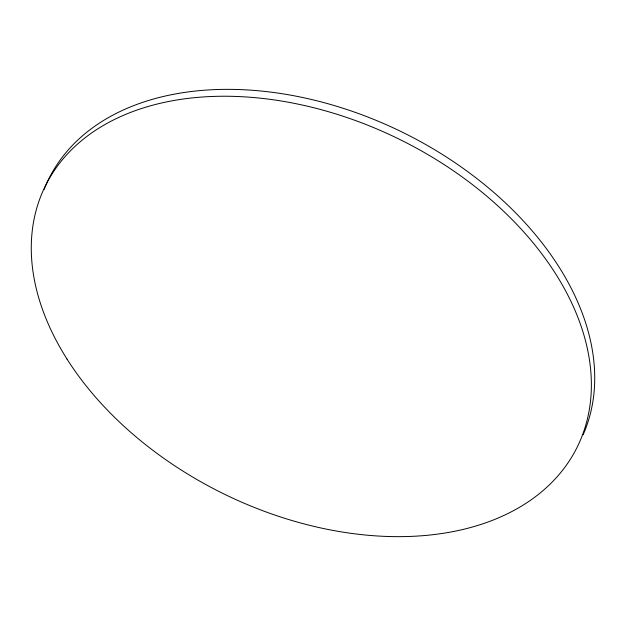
<?xml version="1.0" encoding="UTF-8"?>
<svg xmlns="http://www.w3.org/2000/svg" width="626" height="626" viewBox="0 0 626 626"><rect width="100%" height="100%" fill="white"/><g stroke="black" fill="none" stroke-linecap="round" stroke-linejoin="round"><path stroke-width="0.94" d="M44.07 189.576A296.255 197.847 26 0 1 390.655 126.663A296.255 197.847 26 0 1 583.096 434.812M67.005 359.058A296.255 197.847 26 0 0 552.015 482.231A296.255 197.847 26 0 0 314.948 108.04A296.255 197.847 26 0 0 67.005 359.058"/></g></svg>
